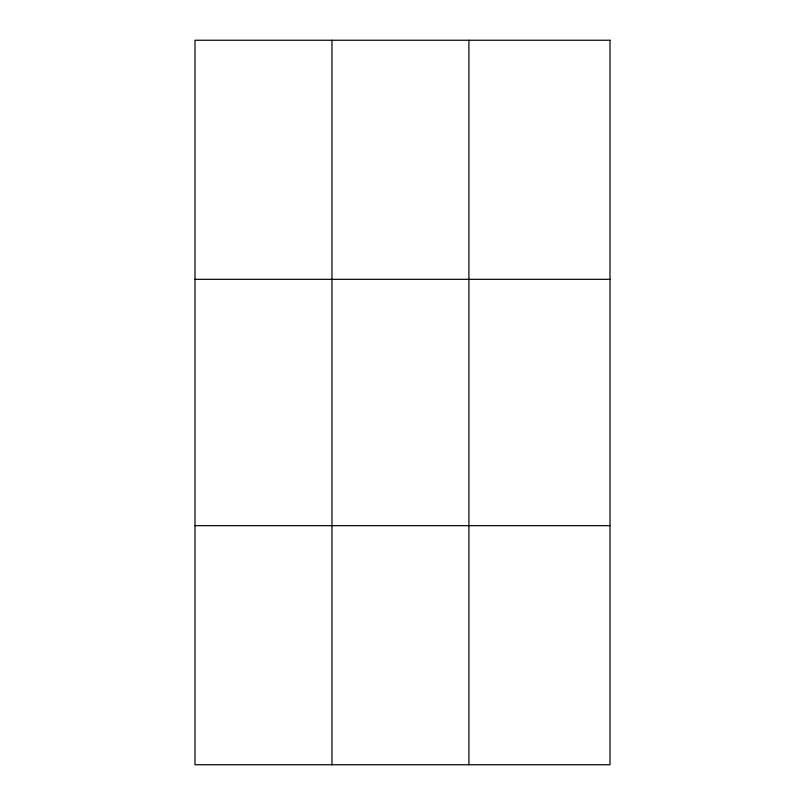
<?xml version="1.0" encoding="UTF-8"?>
<svg xmlns="http://www.w3.org/2000/svg" width="805" height="805" viewBox="0 0 805 805"><rect width="100%" height="100%" fill="white"/><g stroke="black" fill="none" stroke-linecap="round" stroke-linejoin="round"><path stroke-width="1.21" d="M195.001 279.335L609.999 279.335M195.001 525.665L609.999 525.665M468.902 40.25L468.902 764.75M331.952 40.25L331.952 764.75M609.999 40.25L195.001 40.25L195.001 764.75L609.999 764.75L609.999 40.25"/></g></svg>
